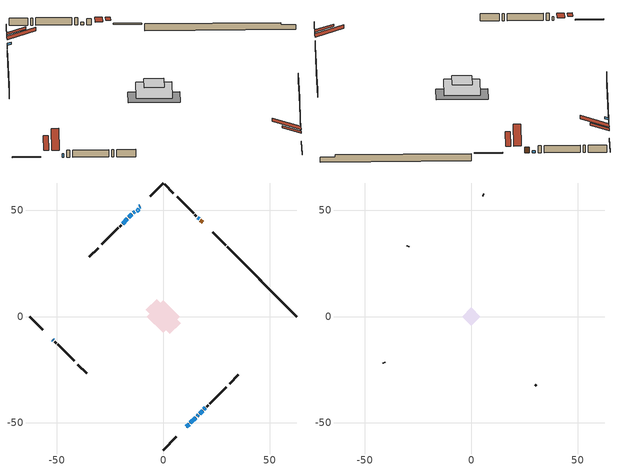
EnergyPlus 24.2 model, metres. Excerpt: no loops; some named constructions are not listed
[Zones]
conditioned space
 floor adiabatic (AdiabaticFloorConstruction): -7.76,0 0,7.76 7.76,0 0,-7.76 z1.25
 floor foundation (Slab1 construction): -8.19,3.15 -3.15,8.19 8.19,-3.15 3.15,-8.19 z-1.16
 wall outside (RimJoist1 construction): 0,-62.8 6.14,-56.66 / -62.8,0 -56.66,-6.14 / 0,62.8 -6.14,56.66 / 29.38,33.42 23.24,39.56 z1.25:1.55
 wall outside (AdiabaticWallConstruction 1): 18.53,44.27 17.5,45.3 z1.25:3.28
 wall outside (AdiabaticWallConstruction): -10.85,51.95 -11.25,51.55 z1.25:2.17; 10.85,-51.95 12.15,-50.65 z1.25:2.88; 16.85,45.95 16.24,46.57 z1.25:2.07; 12.8,-50 15.25,-47.56 z1.25:2.06; -51.95,-10.85 -51.65,-11.15 z1.25:2.47; -13.46,49.34 -14.11,48.69 z1.25:2.39; -14.76,48.04 -16.16,46.64 z1.25:3.08; -16.82,45.98 -19.16,43.64 z1.25:2.77; 15.9,-46.9 16.48,-46.32 z1.25:2.32; 17.13,-45.67 18.5,-44.3 z1.25:3.33; 19.15,-43.65 19.79,-43.02 z1.25:2.37
 wall outside (Wall1 construction): 20.44,-42.36 21.1,-41.7 / -50.99,-11.81 -50.33,-12.47 / -19.81,42.99 -20.47,42.33 / 15.58,47.22 14.92,47.88 z1.25:3.69
 wall outside (Wall2 construction): 21.76,-41.04 29.53,-33.27 / -49.68,-13.12 -41.91,-20.89 / -21.13,41.67 -28.9,33.9 / 14.26,48.54 6.49,56.31 z1.25:3.69
 wall outside (Wall4 construction): 31.27,-31.53 35.36,-27.44 / -40.17,-22.63 -36.07,-26.73 / -30.64,32.16 -34.74,28.06 / 4.75,58.05 0.66,62.14 z1.25:3.69
 wall foundation (FoundationWall1 construction): 30.04,32.76,-1.16 30.04,32.76,1.25 59.52,3.28,1.25 59.52,3.28,0.49 62.8,0,0.49 62.8,0,-1.16
 window (WindowConstruction 7): -10.85,51.95 -11.25,51.55 z1.25:2.16
 window (WindowConstruction 6): 10.85,-51.95 12.15,-50.65 z1.25:2.87
 window (WindowConstruction 9): 16.85,45.95 16.24,46.56 z1.25:2.06
 window (WindowConstruction 10): 12.8,-50 15.24,-47.56 z1.25:2.06
 window (WindowConstruction 8): -51.95,-10.85 -51.65,-11.15 z1.25:2.47
 window (WindowConstruction): -13.46,49.34 -14.11,48.7 z1.25:2.39
 window (WindowConstruction 1): -14.76,48.04 -16.16,46.64 z1.25:3.08
 window (WindowConstruction 2): -16.82,45.98 -19.16,43.64 z1.25:2.77
 window (WindowConstruction 3): 15.9,-46.9 16.48,-46.32 z1.25:2.32
 window (WindowConstruction 4): 17.13,-45.67 18.5,-44.3 z1.25:3.33
 window (WindowConstruction 5): 19.15,-43.65 19.78,-43.02 z1.25:2.37
 door (Door): 18.53,44.27 17.5,45.3 z1.25:3.28
 ceiling adiabatic (AdiabaticFloorConstruction): 0,-7.76 7.76,0 0,7.76 -7.76,0 z1.25
 roof outside (Roof2 construction): 10.2,-52.6,3.69 3.93,-46.34,6.64 2.28,-47.99,6.64 8.55,-54.25,3.69; -52.6,-10.2,3.69 -46.34,-3.93,6.64 -47.99,-2.28,6.64 -54.25,-8.55,3.69; -10.2,52.6,3.69 -3.93,46.34,6.64 -2.28,47.99,6.64 -8.55,54.25,3.69; 19.19,43.61,3.69 12.92,37.35,6.64 14.58,35.7,6.64 20.84,41.96,3.69
 roof outside (AdiabaticRoofConstruction): -12.8,50,3.69 -11.95,49.15,4.09 -11.05,50.04,4.09 -11.91,50.9,3.69
 skylight (SkylightConstruction): -12.8,50,3.69 -11.95,49.15,4.09 -11.05,50.04,4.09 -11.91,50.9,3.69
attic - vented
 floor to conditioned space (Floor1 construction Reversed): -4.25,0 0,4.25 4.25,0 0,-4.25 z3.69
 wall outside (Wall3 construction): 30.19,-32.61 30.61,-32.19 / -41.25,-21.55 -40.83,-21.97 / -29.56,33.24 -29.98,32.82 / 5.83,56.97 5.41,57.39 z1.25:3.69
 roof outside (Roof1 construction): 7.89,-54.91,3.69 3.75,-50.77,5.64 2.66,-51.86,5.64 6.8,-56,3.69; -54.91,-7.89,3.69 -50.77,-3.75,5.64 -51.86,-2.66,5.64 -56,-6.8,3.69; -7.89,54.91,3.69 -3.75,50.77,5.64 -2.66,51.86,5.64 -6.8,56,3.69; 21.49,41.31,3.69 17.36,37.17,5.64 18.45,36.08,5.64 22.58,40.22,3.69
[Material] Roughness=Rough; Thermal Absorptance=0.9
Name | Thickness {m} | Conductivity {W/m-K} | Density {kg/m3} | Specific Heat {J/kg-K} | Solar Absorptance | Visible Absorptance
ceiling loosefill ins | 0.338667 | 0.0480833 | 16.02 | 1046.75 | 0.7 | 0.7
ceiling stud and cavity | 0.1397 | 0.337601 | 65.682 | 1177.47 | 0.7 | 0.7
gypsum board | 0.0127 | 0.160291 | 801 | 837.4 | 0.6 | 0.6
[Construction]
Floor1 construction: ceiling loosefill ins, ceiling stud and cavity, gypsum board
[EnergyManagementSystem:OutputVariable] Type of Data in Variable=Summed; Update Frequency=ZoneTimestep
Name | EMS Variable | EMS Program or Subroutine | Units
loads_clg_lighting_annual_outvar; Energy Management System Output Variable 44 | loads_clg_lighting | component_loads_program | J
loads_htg_tot_annual_outvar; Energy Management System Output Variable 1; Energy Management System Output Variable 45 | loads_htg_tot | total_loads_program | J
loads_clg_tot_annual_outvar; Energy Management System Output Variable 2; Energy Management System Output Variable 46 | loads_clg_tot | total_loads_program | J
Energy Management System Output Variable 3 | htg_unmet_hours | unmet_hours_program | hr
Energy Management System Output Variable 4 | clg_unmet_hours | unmet_hours_program | hr
Energy Management System Output Variable 5 | loads_htg_roofs | component_loads_program | J
Energy Management System Output Variable 6 | loads_htg_ceilings | component_loads_program | J
Energy Management System Output Variable 7 | loads_htg_walls | component_loads_program | J
Energy Management System Output Variable 8 | loads_htg_rim_joists | component_loads_program | J
Energy Management System Output Variable 9 | loads_htg_foundation_walls | component_loads_program | J
Energy Management System Output Variable 10 | loads_htg_doors | component_loads_program | J
Energy Management System Output Variable 11 | loads_htg_windows_conduction | component_loads_program | J
Energy Management System Output Variable 12 | loads_htg_windows_solar | component_loads_program | J
Energy Management System Output Variable 13 | loads_htg_skylights_conduction | component_loads_program | J
Energy Management System Output Variable 14 | loads_htg_skylights_solar | component_loads_program | J
Energy Management System Output Variable 15 | loads_htg_floors | component_loads_program | J
Energy Management System Output Variable 16 | loads_htg_slabs | component_loads_program | J
Energy Management System Output Variable 17 | loads_htg_internal_mass | component_loads_program | J
Energy Management System Output Variable 18 | loads_htg_infil | component_loads_program | J
Energy Management System Output Variable 19 | loads_htg_natvent | component_loads_program | J
Energy Management System Output Variable 20 | loads_htg_mechvent | component_loads_program | J
Energy Management System Output Variable 21 | loads_htg_whf | component_loads_program | J
Energy Management System Output Variable 22 | loads_htg_ducts | component_loads_program | J
Energy Management System Output Variable 23 | loads_htg_intgains | component_loads_program | J
Energy Management System Output Variable 24 | loads_htg_lighting | component_loads_program | J
Energy Management System Output Variable 25 | loads_clg_roofs | component_loads_program | J
Energy Management System Output Variable 26 | loads_clg_ceilings | component_loads_program | J
Energy Management System Output Variable 27 | loads_clg_walls | component_loads_program | J
Energy Management System Output Variable 28 | loads_clg_rim_joists | component_loads_program | J
Energy Management System Output Variable 29 | loads_clg_foundation_walls | component_loads_program | J
Energy Management System Output Variable 30 | loads_clg_doors | component_loads_program | J
Energy Management System Output Variable 31 | loads_clg_windows_conduction | component_loads_program | J
Energy Management System Output Variable 32 | loads_clg_windows_solar | component_loads_program | J
Energy Management System Output Variable 33 | loads_clg_skylights_conduction | component_loads_program | J
Energy Management System Output Variable 34 | loads_clg_skylights_solar | component_loads_program | J
Energy Management System Output Variable 35 | loads_clg_floors | component_loads_program | J
Energy Management System Output Variable 36 | loads_clg_slabs | component_loads_program | J
Energy Management System Output Variable 37 | loads_clg_internal_mass | component_loads_program | J
Energy Management System Output Variable 38 | loads_clg_infil | component_loads_program | J
Energy Management System Output Variable 39 | loads_clg_natvent | component_loads_program | J
Energy Management System Output Variable 40 | loads_clg_mechvent | component_loads_program | J
Energy Management System Output Variable 41 | loads_clg_whf | component_loads_program | J
Energy Management System Output Variable 42 | loads_clg_ducts | component_loads_program | J
Energy Management System Output Variable 43 | loads_clg_intgains | component_loads_program | J
[Schedule:Day:Interval]
interior lighting schedule day: No, 01:00, 0.108182, 04:00, 0.0901515, 05:00, 0.0991667, 06:00, 0.162273, 07:00, 0.270455, 08:00, 0.342576, 10:00, 0.369621, 11:00, 0.351591, 12:00, 0.333561, 13:00, 0.324545, 14:00, 0.31553, 15:00, 0.333561, 16:00, 0.369621, 17:00, 0.450758, 18:00, 0.585985, 19:00, 0.775303, 20:00, 0.955606, 21:00, 0.991667, 22:00, 0.712197, 23:00, 0.360606, 24:00, 0.162273
interior lighting schedule day 1: No, 01:00, 0.100909, 04:00, 0.0840909, 05:00, 0.0925, 06:00, 0.151364, 07:00, 0.252273, 08:00, 0.319545, 10:00, 0.344773, 11:00, 0.327955, 12:00, 0.311136, 13:00, 0.302727, 14:00, 0.294318, 15:00, 0.311136, 16:00, 0.344773, 17:00, 0.420455, 18:00, 0.546591, 19:00, 0.723182, 20:00, 0.891364, 21:00, 0.925, 22:00, 0.664318, 23:00, 0.336364, 24:00, 0.151364
interior lighting schedule day 2: No, 01:00, 0.0927273, 04:00, 0.0772727, 05:00, 0.085, 06:00, 0.139091, 07:00, 0.231818, 08:00, 0.293636, 10:00, 0.316818, 11:00, 0.301364, 12:00, 0.285909, 13:00, 0.278182, 14:00, 0.270455, 15:00, 0.285909, 16:00, 0.316818, 17:00, 0.386364, 18:00, 0.502273, 19:00, 0.664545, 20:00, 0.819091, 21:00, 0.85, 22:00, 0.610455, 23:00, 0.309091, 24:00, 0.139091
interior lighting schedule day 3: No, 01:00, 0.0845455, 04:00, 0.0704545, 05:00, 0.0775, 06:00, 0.126818, 07:00, 0.211364, 08:00, 0.267727, 10:00, 0.288864, 11:00, 0.274773, 12:00, 0.260682, 13:00, 0.253636, 14:00, 0.246591, 15:00, 0.260682, 16:00, 0.288864, 17:00, 0.352273, 18:00, 0.457955, 19:00, 0.605909, 20:00, 0.746818, 21:00, 0.775, 22:00, 0.556591, 23:00, 0.281818, 24:00, 0.126818
interior lighting schedule day 4: No, 01:00, 0.0763636, 04:00, 0.0636364, 05:00, 0.07, 06:00, 0.114545, 07:00, 0.190909, 08:00, 0.241818, 10:00, 0.260909, 11:00, 0.248182, 12:00, 0.235455, 13:00, 0.229091, 14:00, 0.222727, 15:00, 0.235455, 16:00, 0.260909, 17:00, 0.318182, 18:00, 0.413636, 19:00, 0.547273, 20:00, 0.674545, 21:00, 0.7, 22:00, 0.502727, 23:00, 0.254545, 24:00, 0.114545
interior lighting schedule day 5: No, 01:00, 0.0727273, 04:00, 0.0606061, 05:00, 0.0666667, 06:00, 0.109091, 07:00, 0.181818, 08:00, 0.230303, 10:00, 0.248485, 11:00, 0.236364, 12:00, 0.224242, 13:00, 0.218182, 14:00, 0.212121, 15:00, 0.224242, 16:00, 0.248485, 17:00, 0.30303, 18:00, 0.393939, 19:00, 0.521212, 20:00, 0.642424, 21:00, 0.666667, 22:00, 0.478788, 23:00, 0.242424, 24:00, 0.109091
interior lighting schedule day 6: No, 01:00, 0.0745455, 04:00, 0.0621212, 05:00, 0.0683333, 06:00, 0.111818, 07:00, 0.186364, 08:00, 0.236061, 10:00, 0.254697, 11:00, 0.242273, 12:00, 0.229848, 13:00, 0.223636, 14:00, 0.217424, 15:00, 0.229848, 16:00, 0.254697, 17:00, 0.310606, 18:00, 0.403788, 19:00, 0.534242, 20:00, 0.658485, 21:00, 0.683333, 22:00, 0.490758, 23:00, 0.248485, 24:00, 0.111818
interior lighting schedule day 7: No, 01:00, 0.08, 04:00, 0.0666667, 05:00, 0.0733333, 06:00, 0.12, 07:00, 0.2, 08:00, 0.253333, 10:00, 0.273333, 11:00, 0.26, 12:00, 0.246667, 13:00, 0.24, 14:00, 0.233333, 15:00, 0.246667, 16:00, 0.273333, 17:00, 0.333333, 18:00, 0.433333, 19:00, 0.573333, 20:00, 0.706667, 21:00, 0.733333, 22:00, 0.526667, 23:00, 0.266667, 24:00, 0.12
interior lighting schedule day 8: No, 01:00, 0.0890909, 04:00, 0.0742424, 05:00, 0.0816667, 06:00, 0.133636, 07:00, 0.222727, 08:00, 0.282121, 10:00, 0.304394, 11:00, 0.289545, 12:00, 0.274697, 13:00, 0.267273, 14:00, 0.259848, 15:00, 0.274697, 16:00, 0.304394, 17:00, 0.371212, 18:00, 0.482576, 19:00, 0.638485, 20:00, 0.78697, 21:00, 0.816667, 22:00, 0.586515, 23:00, 0.29697, 24:00, 0.133636
interior lighting schedule day 9: No, 01:00, 0.0972727, 04:00, 0.0810606, 05:00, 0.0891667, 06:00, 0.145909, 07:00, 0.243182, 08:00, 0.30803, 10:00, 0.332348, 11:00, 0.316136, 12:00, 0.299924, 13:00, 0.291818, 14:00, 0.283712, 15:00, 0.299924, 16:00, 0.332348, 17:00, 0.405303, 18:00, 0.526894, 19:00, 0.697121, 20:00, 0.859242, 21:00, 0.891667, 22:00, 0.640379, 23:00, 0.324242, 24:00, 0.145909
interior lighting schedule day 10: No, 01:00, 0.105455, 04:00, 0.0878788, 05:00, 0.0966667, 06:00, 0.158182, 07:00, 0.263636, 08:00, 0.333939, 10:00, 0.360303, 11:00, 0.342727, 12:00, 0.325152, 13:00, 0.316364, 14:00, 0.307576, 15:00, 0.325152, 16:00, 0.360303, 17:00, 0.439394, 18:00, 0.571212, 19:00, 0.755758, 20:00, 0.931515, 21:00, 0.966667, 22:00, 0.694242, 23:00, 0.351515, 24:00, 0.158182
interior lighting schedule day 11: No, 01:00, 0.109091, 04:00, 0.0909091, 05:00, 0.1, 06:00, 0.163636, 07:00, 0.272727, 08:00, 0.345455, 10:00, 0.372727, 11:00, 0.354545, 12:00, 0.336364, 13:00, 0.327273, 14:00, 0.318182, 15:00, 0.336364, 16:00, 0.372727, 17:00, 0.454545, 18:00, 0.590909, 19:00, 0.781818, 20:00, 0.963636, 21:00, 1, 22:00, 0.718182, 23:00, 0.363636, 24:00, 0.163636
interior lighting schedule default day; occupants schedule default day; clothes dryer schedule default day; cooking range schedule default day; misc plug loads schedule default day; general water use schedule default day; heating setpoint default day; cooling setpoint default day; clothes dryer exhaust 0 schedule default day; cooling season schedule day; cooling season schedule day 2; cooling season schedule default day; exterior lighting schedule default day; natural vent schedule default day: No, 24:00, 0
occupants schedule day: No, 05:00, 0.426829, 06:00, 0.719512, 07:00, 1, 08:00, 0.670732, 09:00, 0.329268, 14:00, 0.170732, 15:00, 0.231707, 16:00, 0.329268, 17:00, 0.5, 18:00, 0.670732, 19:00, 0.829268, 21:00, 1, 22:00, 0.853659, 23:00, 0.646341, 24:00, 0.426829
clothes dryer schedule day; clothes dryer exhaust 0 schedule day: No, 01:00, 0.123457, 02:00, 0.0740741, 03:00, 0.0493827, 04:00, 0.0246914, 05:00, 0.0493827, 06:00, 0.0740741, 07:00, 0.197531, 08:00, 0.395062, 09:00, 0.592593, 10:00, 0.839506, 11:00, 0.962963, 12:00, 1, 13:00, 0.91358, 14:00, 0.82716, 15:00, 0.716049, 16:00, 0.753086, 17:00, 0.679012, 18:00, 0.666667, 20:00, 0.62963, 21:00, 0.641975, 22:00, 0.666667, 23:00, 0.54321, 24:00, 0.296296
cooking range schedule day: No, 05:00, 0.0597015, 06:00, 0.11194, 07:00, 0.171642, 08:00, 0.291045, 11:00, 0.343284, 12:00, 0.402985, 13:00, 0.462687, 14:00, 0.343284, 15:00, 0.291045, 16:00, 0.402985, 17:00, 0.567164, 18:00, 1, 19:00, 0.850746, 20:00, 0.432836, 21:00, 0.291045, 22:00, 0.231343, 23:00, 0.171642, 24:00, 0.11194
misc plug loads schedule day: No, 06:00, 0.705882, 07:00, 0.745098, 08:00, 0.803922, 15:00, 0.823529, 16:00, 0.862745, 17:00, 0.921569, 18:00, 0.980392, 19:00, 1, 20:00, 0.980392, 21:00, 0.941176, 22:00, 0.862745, 23:00, 0.784314, 24:00, 0.72549
general water use schedule day: No, 01:00, 0.315068, 03:00, 0.287671, 04:00, 0.342466, 05:00, 0.369863, 06:00, 0.520548, 07:00, 0.60274, 08:00, 0.534247, 10:00, 0.506849, 11:00, 0.465753, 14:00, 0.479452, 15:00, 0.534247, 16:00, 0.589041, 17:00, 0.69863, 18:00, 0.876712, 19:00, 0.890411, 20:00, 0.986301, 21:00, 1, 22:00, 0.863014, 23:00, 0.616438, 24:00, 0.465753
heating setpoint day: No, 07:00, 18, 23:00, 21, 24:00, 18
cooling setpoint day: No, 24:00, 25
cooling season schedule day 1: No, 24:00, 1
exterior lighting schedule day: No, 01:00, 0.566667, 03:00, 0.524167, 05:00, 0.495833, 06:00, 0.5525, 07:00, 0.623333, 08:00, 0.580833, 09:00, 0.439167, 10:00, 0.354167, 12:00, 0.34, 13:00, 0.354167, 14:00, 0.396667, 15:00, 0.425, 16:00, 0.495833, 17:00, 0.623333, 18:00, 0.793333, 19:00, 0.906667, 20:00, 0.963333, 21:00, 0.991667, 22:00, 0.920833, 23:00, 0.793333, 24:00, 0.665833
exterior lighting schedule day 1: No, 01:00, 0.528571, 03:00, 0.488929, 05:00, 0.4625, 06:00, 0.515357, 07:00, 0.581429, 08:00, 0.541786, 09:00, 0.409643, 10:00, 0.330357, 12:00, 0.317143, 13:00, 0.330357, 14:00, 0.37, 15:00, 0.396429, 16:00, 0.4625, 17:00, 0.581429, 18:00, 0.74, 19:00, 0.845714, 20:00, 0.898571, 21:00, 0.925, 22:00, 0.858929, 23:00, 0.74, 24:00, 0.621071
exterior lighting schedule day 10: No, 01:00, 0.552381, 03:00, 0.510952, 05:00, 0.483333, 06:00, 0.538571, 07:00, 0.607619, 08:00, 0.56619, 09:00, 0.428095, 10:00, 0.345238, 12:00, 0.331429, 13:00, 0.345238, 14:00, 0.386667, 15:00, 0.414286, 16:00, 0.483333, 17:00, 0.607619, 18:00, 0.773333, 19:00, 0.88381, 20:00, 0.939048, 21:00, 0.966667, 22:00, 0.897619, 23:00, 0.773333, 24:00, 0.649048
exterior lighting schedule day 11: No, 01:00, 0.571429, 03:00, 0.528571, 05:00, 0.5, 06:00, 0.557143, 07:00, 0.628571, 08:00, 0.585714, 09:00, 0.442857, 10:00, 0.357143, 12:00, 0.342857, 13:00, 0.357143, 14:00, 0.4, 15:00, 0.428571, 16:00, 0.5, 17:00, 0.628571, 18:00, 0.8, 19:00, 0.914286, 20:00, 0.971429, 21:00, 1, 22:00, 0.928571, 23:00, 0.8, 24:00, 0.671429
exterior lighting schedule day 2: No, 01:00, 0.485714, 03:00, 0.449286, 05:00, 0.425, 06:00, 0.473571, 07:00, 0.534286, 08:00, 0.497857, 09:00, 0.376429, 10:00, 0.303571, 12:00, 0.291429, 13:00, 0.303571, 14:00, 0.34, 15:00, 0.364286, 16:00, 0.425, 17:00, 0.534286, 18:00, 0.68, 19:00, 0.777143, 20:00, 0.825714, 21:00, 0.85, 22:00, 0.789286, 23:00, 0.68, 24:00, 0.570714
exterior lighting schedule day 3: No, 01:00, 0.442857, 03:00, 0.409643, 05:00, 0.3875, 06:00, 0.431786, 07:00, 0.487143, 08:00, 0.453929, 09:00, 0.343214, 10:00, 0.276786, 12:00, 0.265714, 13:00, 0.276786, 14:00, 0.31, 15:00, 0.332143, 16:00, 0.3875, 17:00, 0.487143, 18:00, 0.62, 19:00, 0.708571, 20:00, 0.752857, 21:00, 0.775, 22:00, 0.719643, 23:00, 0.62, 24:00, 0.520357
exterior lighting schedule day 4: No, 01:00, 0.4, 03:00, 0.37, 05:00, 0.35, 06:00, 0.39, 07:00, 0.44, 08:00, 0.41, 09:00, 0.31, 10:00, 0.25, 12:00, 0.24, 13:00, 0.25, 14:00, 0.28, 15:00, 0.3, 16:00, 0.35, 17:00, 0.44, 18:00, 0.56, 19:00, 0.64, 20:00, 0.68, 21:00, 0.7, 22:00, 0.65, 23:00, 0.56, 24:00, 0.47
exterior lighting schedule day 5: No, 01:00, 0.380952, 03:00, 0.352381, 05:00, 0.333333, 06:00, 0.371429, 07:00, 0.419048, 08:00, 0.390476, 09:00, 0.295238, 10:00, 0.238095, 12:00, 0.228571, 13:00, 0.238095, 14:00, 0.266667, 15:00, 0.285714, 16:00, 0.333333, 17:00, 0.419048, 18:00, 0.533333, 19:00, 0.609524, 20:00, 0.647619, 21:00, 0.666667, 22:00, 0.619048, 23:00, 0.533333, 24:00, 0.447619
exterior lighting schedule day 6: No, 01:00, 0.390476, 03:00, 0.36119, 05:00, 0.341667, 06:00, 0.380714, 07:00, 0.429524, 08:00, 0.400238, 09:00, 0.302619, 10:00, 0.244048, 12:00, 0.234286, 13:00, 0.244048, 14:00, 0.273333, 15:00, 0.292857, 16:00, 0.341667, 17:00, 0.429524, 18:00, 0.546667, 19:00, 0.624762, 20:00, 0.66381, 21:00, 0.683333, 22:00, 0.634524, 23:00, 0.546667, 24:00, 0.45881
exterior lighting schedule day 7: No, 01:00, 0.419048, 03:00, 0.387619, 05:00, 0.366667, 06:00, 0.408571, 07:00, 0.460952, 08:00, 0.429524, 09:00, 0.324762, 10:00, 0.261905, 12:00, 0.251429, 13:00, 0.261905, 14:00, 0.293333, 15:00, 0.314286, 16:00, 0.366667, 17:00, 0.460952, 18:00, 0.586667, 19:00, 0.670476, 20:00, 0.712381, 21:00, 0.733333, 22:00, 0.680952, 23:00, 0.586667, 24:00, 0.492381
exterior lighting schedule day 8: No, 01:00, 0.466667, 03:00, 0.431667, 05:00, 0.408333, 06:00, 0.455, 07:00, 0.513333, 08:00, 0.478333, 09:00, 0.361667, 10:00, 0.291667, 12:00, 0.28, 13:00, 0.291667, 14:00, 0.326667, 15:00, 0.35, 16:00, 0.408333, 17:00, 0.513333, 18:00, 0.653333, 19:00, 0.746667, 20:00, 0.793333, 21:00, 0.816667, 22:00, 0.758333, 23:00, 0.653333, 24:00, 0.548333
exterior lighting schedule day 9: No, 01:00, 0.509524, 03:00, 0.47131, 05:00, 0.445833, 06:00, 0.496786, 07:00, 0.560476, 08:00, 0.522262, 09:00, 0.394881, 10:00, 0.318452, 12:00, 0.305714, 13:00, 0.318452, 14:00, 0.356667, 15:00, 0.382143, 16:00, 0.445833, 17:00, 0.560476, 18:00, 0.713333, 19:00, 0.815238, 20:00, 0.86619, 21:00, 0.891667, 22:00, 0.827976, 23:00, 0.713333, 24:00, 0.59869
[Schedule:Week:Daily]
heating setpoint Week Rule - Jan1-Dec31: heating setpoint day, heating setpoint day, heating setpoint day, heating setpoint day, heating setpoint day, heating setpoint day, heating setpoint day, heating setpoint default day, heating setpoint default day, heating setpoint default day, heating setpoint default day, heating setpoint default day
cooling setpoint Week Rule - Jan1-Dec31: cooling setpoint day, cooling setpoint day, cooling setpoint day, cooling setpoint day, cooling setpoint day, cooling setpoint day, cooling setpoint day, cooling setpoint default day, cooling setpoint default day, cooling setpoint default day, cooling setpoint default day, cooling setpoint default day
clothes dryer exhaust 0 schedule Week Rule - Jan1-Dec31: clothes dryer exhaust 0 schedule day, clothes dryer exhaust 0 schedule day, clothes dryer exhaust 0 schedule day, clothes dryer exhaust 0 schedule day, clothes dryer exhaust 0 schedule day, clothes dryer exhaust 0 schedule day, clothes dryer exhaust 0 schedule day, clothes dryer exhaust 0 schedule default day, clothes dryer exhaust 0 schedule default day, clothes dryer exhaust 0 schedule default day, clothes dryer exhaust 0 schedule default day, clothes dryer exhaust 0 schedule default day
cooling season schedule Week Rule - Jan1-May26: cooling season schedule day, cooling season schedule day, cooling season schedule day, cooling season schedule day, cooling season schedule day, cooling season schedule day, cooling season schedule day, cooling season schedule default day, cooling season schedule default day, cooling season schedule default day, cooling season schedule default day, cooling season schedule default day
cooling season schedule Week Rule - May27-Jun2: cooling season schedule day, cooling season schedule day, cooling season schedule day, cooling season schedule day, cooling season schedule day, cooling season schedule day 1, cooling season schedule day 1, cooling season schedule default day, cooling season schedule default day, cooling season schedule default day, cooling season schedule default day, cooling season schedule default day
cooling season schedule Week Rule - Jun3-Aug25: cooling season schedule day 1, cooling season schedule day 1, cooling season schedule day 1, cooling season schedule day 1, cooling season schedule day 1, cooling season schedule day 1, cooling season schedule day 1, cooling season schedule default day, cooling season schedule default day, cooling season schedule default day, cooling season schedule default day, cooling season schedule default day
cooling season schedule Week Rule - Aug26-Sep1: cooling season schedule day 1, cooling season schedule day 1, cooling season schedule day 1, cooling season schedule day 1, cooling season schedule day 1, cooling season schedule day 1, cooling season schedule day 2, cooling season schedule default day, cooling season schedule default day, cooling season schedule default day, cooling season schedule default day, cooling season schedule default day
cooling season schedule Week Rule - Sep2-Dec31: cooling season schedule day 2, cooling season schedule day 2, cooling season schedule day 2, cooling season schedule day 2, cooling season schedule day 2, cooling season schedule day 2, cooling season schedule day 2, cooling season schedule default day, cooling season schedule default day, cooling season schedule default day, cooling season schedule default day, cooling season schedule default day
exterior lighting schedule Week Rule - Aug26-Sep1: exterior lighting schedule day 7, exterior lighting schedule day 7, exterior lighting schedule day 7, exterior lighting schedule day 7, exterior lighting schedule day 7, exterior lighting schedule day 7, exterior lighting schedule day 8, exterior lighting schedule default day, exterior lighting schedule default day, exterior lighting schedule default day, exterior lighting schedule default day, exterior lighting schedule default day
exterior lighting schedule Week Rule - Sep2-Sep29: exterior lighting schedule day 8, exterior lighting schedule day 8, exterior lighting schedule day 8, exterior lighting schedule day 8, exterior lighting schedule day 8, exterior lighting schedule day 8, exterior lighting schedule day 8, exterior lighting schedule default day, exterior lighting schedule default day, exterior lighting schedule default day, exterior lighting schedule default day, exterior lighting schedule default day
exterior lighting schedule Week Rule - Sep30-Oct6: exterior lighting schedule day 8, exterior lighting schedule day 9, exterior lighting schedule day 9, exterior lighting schedule day 9, exterior lighting schedule day 9, exterior lighting schedule day 9, exterior lighting schedule day 9, exterior lighting schedule default day, exterior lighting schedule default day, exterior lighting schedule default day, exterior lighting schedule default day, exterior lighting schedule default day
exterior lighting schedule Week Rule - Oct7-Oct27: exterior lighting schedule day 9, exterior lighting schedule day 9, exterior lighting schedule day 9, exterior lighting schedule day 9, exterior lighting schedule day 9, exterior lighting schedule day 9, exterior lighting schedule day 9, exterior lighting schedule default day, exterior lighting schedule default day, exterior lighting schedule default day, exterior lighting schedule default day, exterior lighting schedule default day
exterior lighting schedule Week Rule - Oct28-Nov3: exterior lighting schedule day 9, exterior lighting schedule day 9, exterior lighting schedule day 9, exterior lighting schedule day 9, exterior lighting schedule day 10, exterior lighting schedule day 10, exterior lighting schedule day 10, exterior lighting schedule default day, exterior lighting schedule default day, exterior lighting schedule default day, exterior lighting schedule default day, exterior lighting schedule default day
exterior lighting schedule Week Rule - Nov4-Nov24: exterior lighting schedule day 10, exterior lighting schedule day 10, exterior lighting schedule day 10, exterior lighting schedule day 10, exterior lighting schedule day 10, exterior lighting schedule day 10, exterior lighting schedule day 10, exterior lighting schedule default day, exterior lighting schedule default day, exterior lighting schedule default day, exterior lighting schedule default day, exterior lighting schedule default day
exterior lighting schedule Week Rule - Nov25-Dec1: exterior lighting schedule day 10, exterior lighting schedule day 10, exterior lighting schedule day 10, exterior lighting schedule day 10, exterior lighting schedule day 10, exterior lighting schedule day 10, exterior lighting schedule day 11, exterior lighting schedule default day, exterior lighting schedule default day, exterior lighting schedule default day, exterior lighting schedule default day, exterior lighting schedule default day
exterior lighting schedule Week Rule - Dec2-Dec31: exterior lighting schedule day 11, exterior lighting schedule day 11, exterior lighting schedule day 11, exterior lighting schedule day 11, exterior lighting schedule day 11, exterior lighting schedule day 11, exterior lighting schedule day 11, exterior lighting schedule default day, exterior lighting schedule default day, exterior lighting schedule default day, exterior lighting schedule default day, exterior lighting schedule default day
natural vent schedule Week Rule - Jan1-Dec31: natural vent schedule default day, natural vent schedule default day, natural vent schedule default day, natural vent schedule default day, natural vent schedule default day, natural vent schedule default day, natural vent schedule default day, natural vent schedule default day, natural vent schedule default day, natural vent schedule default day, natural vent schedule default day, natural vent schedule default day
[Schedule:Year]
heating setpoint: heating setpoint Week Rule - Jan1-Dec31, 1, 1, 12, 31
cooling setpoint: cooling setpoint Week Rule - Jan1-Dec31, 1, 1, 12, 31
clothes dryer exhaust 0 schedule: clothes dryer exhaust 0 schedule Week Rule - Jan1-Dec31, 1, 1, 12, 31
cooling season schedule: cooling season schedule Week Rule - Jan1-May26, 1, 1, 5, 26, cooling season schedule Week Rule - May27-Jun2, 5, 27, 6, 2, cooling season schedule Week Rule - Jun3-Aug25, 6, 3, 8, 25, cooling season schedule Week Rule - Aug26-Sep1, 8, 26, 9, 1, cooling season schedule Week Rule - Sep2-Dec31, 9, 2, 12, 31
natural vent schedule: natural vent schedule Week Rule - Jan1-Dec31, 1, 1, 12, 31
